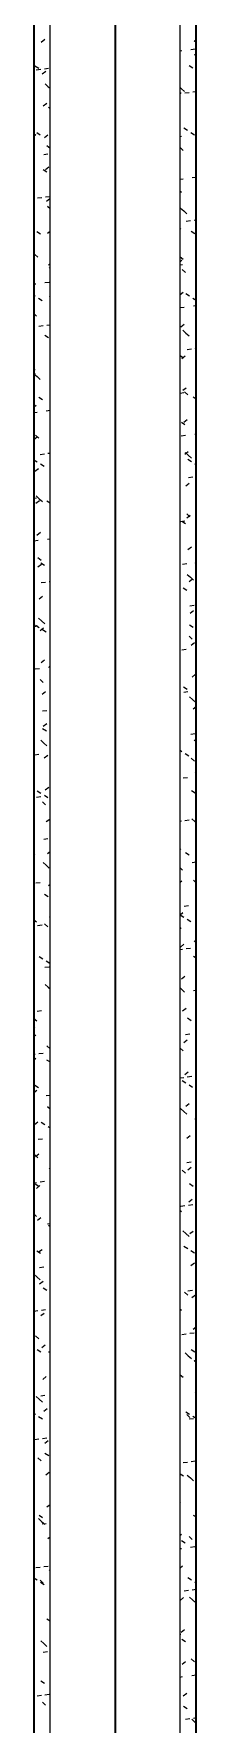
# Model space of a CAD drawing. Header units: millimetres. Extents: x -4948 to 42228, y -4856 to 69378.
# Drawn here: x 30646 to 30771, y 22855 to 24154 of the extents above; entities that cross this region are included whole.
import ezdxf

# ---------------------------------------------------------------- set-up
doc = ezdxf.new("R2010")
doc.units = ezdxf.units.MM
doc.linetypes.add('Линия сетки', pattern=[22.225, 12.7, -3.175, 3.175, -3.175])
for name, color, linetype, lineweight in [('A-DETL', 90, 'Continuous', 9), ('A-WALL', 113, 'Continuous', 13), ('A-WALL-PATT', 111, 'Continuous', 13), ('I-WALL', 2, 'Continuous', 13), ('S-GRID', 1, 'Continuous', 30)]:
    doc.layers.add(name, color=color, linetype=linetype, lineweight=lineweight)

# ---------------------------------------------------------------- blocks, each defined once
blk = doc.blocks.new('27ELB-RD-AR-0000-BIM_rvt-1-1 этаж отм_ _0_000 лотки')
at = {"layer": 'A-DETL', "color": 252, "lineweight": 35}
blk.add_line((30708.9, 24992.1), (30708.9, 18392.1), dxfattribs=at)
at = {"layer": 'A-WALL', "color": 252, "lineweight": 9}
for p, q in [((30658.9, 19642.1), (30658.9, 24999.6)), ((30758.9, 18404.6), (30758.9, 24999.6))]:
    blk.add_line(p, q, dxfattribs=at)
at = {"layer": 'A-WALL-PATT', "color": 252, "linetype": 'Continuous', "lineweight": 9}
for p, q in [((30652.1, 24147.3), (30654.8, 24149.4)), ((30769.7, 24148.6), (30771.4, 24147.1)), ((30758.9, 24140.6), (30760.3, 24140.8)), ((30767.3, 24141.7), (30770.7, 24142.1)), ((30770.1, 24137.5), (30771.4, 24138.5)), ((30647.3, 24129), (30650.2, 24127.2)), ((30648.3, 24126), (30651.7, 24126.5)), ((30652.9, 24122.9), (30655.6, 24124.9)), ((30654.5, 24126.8), (30657.8, 24127.3)), ((30766, 24129.2), (30768.8, 24127.4)), ((30655.2, 24115.1), (30657.5, 24113)), ((30657.5, 24113), (30657.5, 24113)), ((30657.5, 24113), (30658.9, 24111.8)), ((30758.9, 24112.4), (30759.9, 24111.4)), ((30758.9, 24108.5), (30759.8, 24107.9)), ((30759.9, 24111.4), (30759.9, 24111.4)), ((30759.9, 24111.4), (30762.4, 24109.2)), ((30762.6, 24108.2), (30765.9, 24108.6)), ((30768.7, 24109), (30771.4, 24109.3)), ((30770.9, 24113), (30771.4, 24113.4)), ((30653.7, 24098.4), (30656.4, 24100.4)), ((30657.6, 24097.2), (30658.9, 24096.4)), ((30771, 24101.3), (30771.4, 24101)), ((30761.9, 24081.3), (30764.7, 24079.5)), ((30646.4, 24077.1), (30647.9, 24075.7)), ((30648.6, 24077.7), (30651.4, 24075.9)), ((30654.5, 24073.9), (30657.2, 24076)), ((30758.9, 24074.8), (30759.9, 24074.9)), ((30767.2, 24077.9), (30770, 24076.1)), ((30646.4, 24060), (30647, 24060.1)), ((30654, 24061), (30657.3, 24061.4)), ((30656.4, 24067.9), (30658.9, 24065.7)), ((30758.9, 24066.3), (30761.3, 24064)), ((30653.5, 24049.3), (30656.3, 24047.5)), ((30655.3, 24049.5), (30658, 24051.5)), ((30658.8, 24045.9), (30658.9, 24045.9)), ((30758.9, 24041.9), (30761.3, 24042.2)), ((30768.3, 24043.2), (30771.4, 24043.6)), ((30646.4, 24031), (30646.8, 24030.6)), ((30758.9, 24032.7), (30760, 24032)), ((30649.3, 24027.5), (30652.6, 24027.9)), ((30655.4, 24028.3), (30658.7, 24028.7)), ((30656.1, 24025), (30658.8, 24027)), ((30656.9, 24021.3), (30658.9, 24019.5)), ((30759.3, 24019.7), (30761.7, 24017.6)), ((30761.7, 24017.6), (30761.7, 24017.6)), ((30761.7, 24017.6), (30764.1, 24015.3)), ((30758.9, 24003.5), (30759.6, 24004.1)), ((30763.5, 24009.7), (30766.9, 24010.1)), ((30769.7, 24010.5), (30771.4, 24010.7)), ((30646.4, 23994.2), (30646.6, 23994.3)), ((30648.8, 24001.7), (30651.6, 23999.9)), ((30656.9, 24000.5), (30658.9, 24002)), ((30767.5, 24002), (30770.3, 24000.2)), ((30646.4, 23984.8), (30647.1, 23984.1)), ((30647.1, 23984.1), (30647.1, 23984.1)), ((30647.1, 23984.1), (30649.6, 23981.9)), ((30758.9, 23982.2), (30761.3, 23980.6)), ((30758.9, 23978.4), (30760.4, 23979.6)), ((30657.7, 23976), (30658.9, 23976.9)), ((30658.2, 23974), (30658.9, 23973.4)), ((30758.9, 23976.2), (30760.8, 23976.4)), ((30760.6, 23972.5), (30763, 23970.2)), ((30646.4, 23961.4), (30648, 23961.6)), ((30646.4, 23952.8), (30647.5, 23952)), ((30655, 23962.5), (30658.3, 23962.9)), ((30658.5, 23951.6), (30658.9, 23951.8)), ((30758.9, 23953.3), (30761.2, 23955.1)), ((30763.3, 23954.1), (30766.2, 23952.3)), ((30646.4, 23938.7), (30648.5, 23936.8)), ((30650, 23950.4), (30652.9, 23948.6)), ((30758.9, 23943.3), (30762.2, 23943.7)), ((30768.7, 23950.6), (30771.4, 23948.9)), ((30769.2, 23944.6), (30771.4, 23944.9)), ((30650.2, 23929), (30653.5, 23929.4)), ((30656.3, 23929.8), (30658.9, 23930.1)), ((30658.7, 23927.4), (30658.9, 23927.3)), ((30759.4, 23928.6), (30762, 23930.6)), ((30761.1, 23925.9), (30763.4, 23923.7)), ((30646.4, 23917.1), (30646.7, 23917.4)), ((30654.9, 23922), (30657.8, 23920.2)), ((30763.4, 23923.7), (30763.4, 23923.7)), ((30763.4, 23923.7), (30765.9, 23921.5)), ((30758.9, 23906.4), (30761.5, 23904.7)), ((30760.2, 23904.1), (30762.8, 23906.2)), ((30764.5, 23911.1), (30767.8, 23911.6)), ((30770.6, 23911.9), (30771.4, 23912)), ((30646.4, 23895.6), (30647.5, 23895.7)), ((30646.4, 23892), (30647.5, 23892.9)), ((30646.5, 23892.4), (30648.9, 23890.3)), ((30648.9, 23890.3), (30648.9, 23890.3)), ((30648.9, 23890.3), (30651.3, 23888)), ((30650.3, 23874.5), (30653.1, 23872.7)), ((30758.9, 23877.5), (30761.8, 23877.9)), ((30761, 23879.7), (30763.6, 23881.7)), ((30762.3, 23878.6), (30764.8, 23876.3)), ((30768.9, 23874.7), (30771.4, 23873.1)), ((30646.4, 23867), (30648.3, 23868.4)), ((30646.4, 23862.7), (30648.9, 23863)), ((30655.9, 23864), (30658.9, 23864.4)), ((30759.9, 23855.2), (30762.7, 23853.4)), ((30761.8, 23855.2), (30764.4, 23857.2)), ((30646.4, 23841.9), (30649.1, 23844)), ((30647.8, 23845.2), (30650.2, 23842.9)), ((30759.8, 23844.8), (30763.2, 23845.2)), ((30770.2, 23846.1), (30771.4, 23846.3)), ((30646.4, 23826.4), (30649, 23824.8)), ((30651.2, 23830.5), (30654.5, 23830.9)), ((30651.5, 23823.1), (30654.3, 23821.3)), ((30657.3, 23831.3), (30658.9, 23831.5)), ((30762.6, 23830.7), (30765.2, 23832.8)), ((30762.8, 23832), (30765.1, 23829.9)), ((30764.8, 23826.8), (30767.6, 23825)), ((30765.1, 23829.9), (30765.1, 23829.9)), ((30765.1, 23829.9), (30767.6, 23827.6)), ((30770.2, 23823.4), (30771.4, 23822.6)), ((30647.2, 23817.5), (30649.9, 23819.5)), ((30765.4, 23812.6), (30768.8, 23813.1)), ((30646.4, 23796.9), (30648.5, 23797.2)), ((30648.3, 23798.6), (30650.6, 23796.4)), ((30650.6, 23796.4), (30650.6, 23796.4)), ((30650.6, 23796.4), (30653.1, 23794.2)), ((30763.4, 23806.3), (30766, 23808.3)), ((30648, 23793), (30650.7, 23795)), ((30656.4, 23794.8), (30658.9, 23793.2)), ((30764, 23784.8), (30766.5, 23782.5)), ((30764.2, 23781.8), (30766.8, 23783.8)), ((30648.8, 23768.5), (30651.5, 23770.6)), ((30759.4, 23778.9), (30762.7, 23779.4)), ((30760.2, 23779.2), (30763, 23777.4)), ((30646.5, 23764.1), (30649.8, 23764.5)), ((30656.8, 23765.4), (30658.9, 23765.7)), ((30765, 23757.3), (30767.6, 23759.4)), ((30649.5, 23751.3), (30652, 23749.1)), ((30649.6, 23744.1), (30652.3, 23746.1)), ((30651.8, 23747.2), (30654.6, 23745.4)), ((30760.8, 23746.2), (30764.1, 23746.7)), ((30770.4, 23747.4), (30771.4, 23746.8)), ((30771.1, 23747.6), (30771.4, 23747.6)), ((30652.1, 23731.9), (30655.4, 23732.4)), ((30658.2, 23732.7), (30658.9, 23732.8)), ((30764.5, 23738.2), (30766.9, 23736)), ((30765.8, 23732.8), (30768.4, 23734.9)), ((30766.9, 23736), (30766.9, 23736)), ((30766.9, 23736), (30769.3, 23733.8)), ((30650.4, 23719.6), (30653.1, 23721.6)), ((30761.4, 23727.9), (30764.2, 23726.1)), ((30650, 23704.7), (30652.3, 23702.6)), ((30766.4, 23714.1), (30769.7, 23714.5)), ((30766.6, 23708.4), (30769.2, 23710.4)), ((30646.4, 23698.3), (30649.4, 23698.7)), ((30647.6, 23699.3), (30650.5, 23697.5)), ((30651.2, 23695.1), (30653.9, 23697.2)), ((30652.3, 23702.6), (30652.3, 23702.6)), ((30652.3, 23702.6), (30654.8, 23700.3)), ((30653, 23695.9), (30655.8, 23694.1)), ((30766.3, 23699.5), (30769.1, 23697.7)), ((30760.3, 23680.4), (30763.7, 23680.9)), ((30765.8, 23690.9), (30768.2, 23688.6)), ((30767.4, 23683.9), (30770, 23685.9)), ((30647.5, 23665.6), (30650.8, 23666)), ((30652, 23670.6), (30654.7, 23672.7)), ((30657.8, 23666.9), (30658.9, 23667.1)), ((30657.9, 23667.5), (30658.9, 23666.9)), ((30651.2, 23657.5), (30653.7, 23655.2)), ((30768.2, 23659.4), (30770.8, 23661.5)), ((30652.8, 23646.2), (30655.5, 23648.2)), ((30758.9, 23647.3), (30758.9, 23647.3)), ((30761.6, 23651.9), (30764.5, 23650.1)), ((30761.7, 23647.7), (30765, 23648.2)), ((30766.3, 23644.3), (30768.6, 23642.2)), ((30768.6, 23642.2), (30768.6, 23642.2)), ((30768.6, 23642.2), (30771.1, 23639.9)), ((30653.1, 23633.4), (30656.4, 23633.8)), ((30769, 23635), (30771.4, 23636.8)), ((30653.2, 23619.9), (30656.1, 23618.1)), ((30653.6, 23621.7), (30656.3, 23623.7)), ((30767.3, 23615.6), (30770.6, 23616)), ((30651.7, 23610.9), (30654.1, 23608.7)), ((30654.1, 23608.7), (30654.1, 23608.7)), ((30654.1, 23608.7), (30656.5, 23606.5)), ((30758.9, 23605), (30758.9, 23604.9)), ((30758.9, 23603.1), (30760.3, 23602.2)), ((30762.9, 23600.6), (30765.7, 23598.8)), ((30769.8, 23610.5), (30771.4, 23611.7)), ((30646.4, 23599), (30647, 23598.6)), ((30647, 23599.7), (30650.3, 23600.2)), ((30654.4, 23597.2), (30657.1, 23599.3)), ((30767.5, 23597.1), (30770, 23594.8)), ((30655.2, 23572.8), (30657.9, 23574.8)), ((30761.3, 23581.9), (30764.6, 23582.3)), ((30770.6, 23586), (30771.4, 23586.6)), ((30648.4, 23567), (30651.7, 23567.5)), ((30649.1, 23572), (30651.9, 23570.2)), ((30653, 23563.6), (30655.4, 23561.3)), ((30654.5, 23568.6), (30657.3, 23566.8)), ((30658.7, 23568.4), (30658.9, 23568.4)), ((30767.8, 23572.2), (30770.6, 23570.4)), ((30656, 23548.3), (30658.7, 23550.3)), ((30758.9, 23548.7), (30759.9, 23548.8)), ((30762.7, 23549.2), (30766, 23549.6)), ((30768, 23550.5), (30770.3, 23548.3)), ((30770.3, 23548.3), (30770.3, 23548.3)), ((30770.3, 23548.3), (30771.4, 23547.4)), ((30646.4, 23523.2), (30647.3, 23522.6)), ((30654, 23534.9), (30657.3, 23535.3)), ((30656.8, 23523.8), (30658.9, 23525.4)), ((30758.9, 23526.8), (30759.5, 23527.4)), ((30763.1, 23524.6), (30765.9, 23522.8)), ((30653.5, 23517), (30655.8, 23514.9)), ((30655.8, 23514.9), (30655.8, 23514.9)), ((30655.8, 23514.9), (30658.3, 23512.6)), ((30758.9, 23512.7), (30760.7, 23511.1)), ((30768.3, 23517), (30771.4, 23517.5)), ((30648, 23501.2), (30651.3, 23501.6)), ((30657.6, 23499.3), (30658.9, 23500.3)), ((30758.9, 23501.8), (30760.3, 23502.9)), ((30769.2, 23503.2), (30771.4, 23501.3)), ((30654.7, 23492.6), (30657.5, 23490.8)), ((30762.2, 23483.4), (30765.5, 23483.8)), ((30646.4, 23472.7), (30648.5, 23471.3)), ((30658.4, 23474.9), (30658.9, 23475.2)), ((30758.9, 23476.7), (30761.1, 23478.4)), ((30759, 23476.7), (30761.8, 23474.9)), ((30764.3, 23473.3), (30767.2, 23471.5)), ((30646.4, 23468.1), (30646.6, 23468.1)), ((30649.3, 23468.5), (30652.7, 23468.9)), ((30654.7, 23469.8), (30657.2, 23467.5)), ((30758.9, 23466.6), (30759.6, 23465.9)), ((30650.6, 23444.7), (30653.4, 23442.9)), ((30758.9, 23450), (30760.8, 23450.3)), ((30759.3, 23451.9), (30761.9, 23454)), ((30763.6, 23450.7), (30766.9, 23451.1)), ((30769.2, 23444.9), (30771.4, 23443.6)), ((30769.7, 23456.6), (30771.4, 23455.1)), ((30654.9, 23436.4), (30658.3, 23436.8)), ((30656, 23441.3), (30658.8, 23439.5)), ((30655.2, 23423.2), (30657.5, 23421)), ((30657.5, 23421), (30657.5, 23421)), ((30657.5, 23421), (30658.9, 23419.8)), ((30758.9, 23420.5), (30759.9, 23419.5)), ((30759.9, 23419.5), (30759.9, 23419.5)), ((30759.9, 23419.5), (30762.4, 23417.2)), ((30760.1, 23427.4), (30762.7, 23429.5)), ((30769.2, 23418.5), (30771.4, 23418.8)), ((30771, 23409.4), (30771.4, 23409)), ((30646.4, 23396.9), (30648.8, 23395.3)), ((30648.9, 23402.7), (30652.2, 23403.1)), ((30760.9, 23403), (30763.5, 23405)), ((30764.6, 23397.4), (30767.4, 23395.6)), ((30646.4, 23390.4), (30647.1, 23390.9)), ((30646.4, 23385.2), (30647.9, 23383.8)), ((30761.7, 23378.5), (30764.3, 23380.5)), ((30763.2, 23384.8), (30766.5, 23385.3)), ((30646.4, 23369.5), (30647.5, 23369.6)), ((30650.3, 23370), (30653.6, 23370.4)), ((30656.4, 23375.9), (30658.9, 23373.7)), ((30758.9, 23374.3), (30761.3, 23372.1)), ((30646.4, 23365.3), (30647.9, 23366.5)), ((30656.2, 23365.3), (30658.9, 23363.6)), ((30762.5, 23354), (30765.1, 23356.1)), ((30646.4, 23340.2), (30648.7, 23342)), ((30647.2, 23345.8), (30650, 23344)), ((30758.9, 23351.4), (30761.8, 23351.8)), ((30760.5, 23349.4), (30763.3, 23347.6)), ((30764.5, 23352.1), (30767.9, 23352.6)), ((30765.8, 23346), (30768.6, 23344.2)), ((30646.4, 23339), (30646.8, 23338.6)), ((30655.9, 23337.8), (30658.9, 23338.2)), ((30656.9, 23329.3), (30658.9, 23327.6)), ((30759.3, 23327.8), (30761.7, 23325.6)), ((30763.3, 23329.6), (30765.9, 23331.6)), ((30646.9, 23315.5), (30649.5, 23317.5)), ((30652.1, 23317.4), (30654.9, 23315.6)), ((30761.7, 23325.6), (30761.7, 23325.6)), ((30761.7, 23325.6), (30764.1, 23323.4)), ((30770.2, 23320), (30771.4, 23320.2)), ((30770.7, 23317.6), (30771.4, 23317.2)), ((30649.8, 23304.2), (30653.2, 23304.6)), ((30657.4, 23314), (30658.9, 23313.1)), ((30764.1, 23305.1), (30766.7, 23307.1)), ((30646.4, 23292.9), (30647.1, 23292.2)), ((30647.1, 23292.2), (30647.1, 23292.2)), ((30647.1, 23292.2), (30649.6, 23289.9)), ((30647.7, 23291), (30650.3, 23293.1)), ((30658.2, 23282.1), (30658.9, 23281.4)), ((30760.6, 23280.5), (30763, 23278.2)), ((30764.1, 23286.3), (30767.4, 23286.8)), ((30764.9, 23280.6), (30767.5, 23282.7)), ((30646.4, 23270.8), (30648.4, 23271.1)), ((30647.4, 23269.9), (30650.2, 23268.1)), ((30648.5, 23266.5), (30651.1, 23268.6)), ((30651.2, 23271.5), (30654.5, 23271.9)), ((30766.1, 23270.1), (30768.9, 23268.3)), ((30759.4, 23252.8), (30762.7, 23253.3)), ((30765.5, 23253.6), (30768.8, 23254.1)), ((30765.7, 23256.1), (30768.3, 23258.2)), ((30646.4, 23246.8), (30648.5, 23244.8)), ((30649.3, 23242.1), (30651.9, 23244.1)), ((30656.8, 23239.3), (30658.9, 23239.6)), ((30657.7, 23238.1), (30658.9, 23237.3)), ((30758.9, 23249.4), (30759.9, 23248.8)), ((30658.7, 23235.5), (30658.9, 23235.3)), ((30761.1, 23233.9), (30763.4, 23231.8)), ((30763.4, 23231.8), (30763.4, 23231.8)), ((30763.4, 23231.8), (30765.9, 23229.5)), ((30766.5, 23231.7), (30769.1, 23233.7)), ((30648.6, 23218.5), (30651.5, 23216.7)), ((30650.1, 23217.6), (30652.7, 23219.6)), ((30761.9, 23222.2), (30764.8, 23220.4)), ((30767.3, 23218.7), (30770.1, 23216.9)), ((30771.1, 23221.5), (30771.4, 23221.5)), ((30646.5, 23200.5), (30648.9, 23198.3)), ((30648.9, 23198.3), (30648.9, 23198.3)), ((30648.9, 23198.3), (30651.3, 23196.1)), ((30650.8, 23205.6), (30654.1, 23206.1)), ((30767.3, 23207.2), (30769.9, 23209.2)), ((30650.9, 23193.1), (30653.5, 23195.2)), ((30653.5, 23190.1), (30656.4, 23188.3)), ((30762.3, 23186.7), (30764.8, 23184.4)), ((30765, 23187.8), (30768.4, 23188.2)), ((30646.4, 23172.2), (30649.4, 23172.6)), ((30652.2, 23172.9), (30655.5, 23173.4)), ((30758.9, 23173.6), (30760.1, 23172.8)), ((30768.1, 23182.7), (30770.7, 23184.8)), ((30651.7, 23168.7), (30654.3, 23170.7)), ((30768.9, 23158.3), (30771.4, 23160.2)), ((30647.8, 23153.2), (30650.2, 23150.9)), ((30652.5, 23144.2), (30655.1, 23146.2)), ((30760.3, 23154.3), (30763.7, 23154.7)), ((30766.4, 23155.1), (30769.8, 23155.5)), ((30648.9, 23142.6), (30651.7, 23140.8)), ((30657.8, 23140.8), (30658.9, 23140.9)), ((30762.8, 23140.1), (30765.1, 23137.9)), ((30765.1, 23137.9), (30765.1, 23137.9)), ((30765.1, 23137.9), (30767.6, 23135.7)), ((30767.5, 23142.8), (30770.4, 23141)), ((30769.7, 23133.8), (30771.4, 23135.1)), ((30653.3, 23119.7), (30655.9, 23121.8)), ((30758.9, 23123.1), (30761.3, 23121.5)), ((30651.7, 23107.1), (30655, 23107.6)), ((30770.5, 23109.3), (30771.4, 23110)), ((30648.3, 23106.6), (30650.6, 23104.5)), ((30650.6, 23104.5), (30650.6, 23104.5)), ((30650.6, 23104.5), (30653.1, 23102.2)), ((30654.1, 23095.3), (30656.7, 23097.3)), ((30763.4, 23094.9), (30766.2, 23093.1)), ((30646.4, 23093.6), (30647.6, 23092.9)), ((30650.1, 23091.3), (30653, 23089.4)), ((30758.9, 23088.3), (30759, 23088.4)), ((30764, 23092.8), (30766.5, 23090.5)), ((30766, 23089.3), (30769.3, 23089.7)), ((30768.8, 23091.5), (30771.4, 23089.8)), ((30771.3, 23084.8), (30771.4, 23084.9)), ((30647, 23073.6), (30650.3, 23074.1)), ((30653.1, 23074.4), (30656.4, 23074.9)), ((30654.9, 23070.8), (30657.5, 23072.8)), ((30649.5, 23059.4), (30652, 23057.1)), ((30655, 23062.9), (30657.9, 23061.1)), ((30761.3, 23055.8), (30764.6, 23056.2)), ((30767.4, 23056.6), (30770.7, 23057)), ((30655.7, 23046.3), (30658.3, 23048.4)), ((30658.7, 23042.3), (30658.9, 23042.3)), ((30758.9, 23047.2), (30761.6, 23045.5)), ((30764.5, 23046.2), (30766.9, 23044.1)), ((30766.9, 23044.1), (30766.9, 23044.1)), ((30766.9, 23044.1), (30769.3, 23041.8)), ((30656.5, 23021.8), (30658.9, 23023.7)), ((30758.9, 23025.2), (30759.2, 23025.4)), ((30650, 23012.8), (30652.3, 23010.6)), ((30650.4, 23015.3), (30653.2, 23013.5)), ((30652.3, 23010.6), (30652.3, 23010.6)), ((30652.3, 23010.6), (30654.8, 23008.4)), ((30652.7, 23008.6), (30656, 23009)), ((30769, 23015.5), (30771.4, 23014)), ((30657.3, 22997.4), (30658.9, 22998.6)), ((30758.9, 23000.1), (30760, 23000.9)), ((30760, 22996), (30762.8, 22994.2)), ((30765.8, 22999), (30768.2, 22996.7)), ((30766.9, 22990.8), (30770.2, 22991.2)), ((30758.9, 22989.7), (30759.9, 22989.8)), ((30646.4, 22967.3), (30649.1, 22965.6)), ((30647.9, 22975.1), (30651.3, 22975.5)), ((30651.2, 22965.5), (30653.7, 22963.2)), ((30654, 22975.9), (30657.4, 22976.3)), ((30658.1, 22972.9), (30658.9, 22973.5)), ((30758.9, 22975), (30760.8, 22976.4)), ((30764.9, 22967.6), (30767.7, 22965.8)), ((30770.3, 22964.2), (30771.4, 22963.5)), ((30651.6, 22964), (30654.4, 22962.2)), ((30758.9, 22949.9), (30761.6, 22952)), ((30762.2, 22957.3), (30765.5, 22957.7)), ((30766.3, 22952.4), (30768.6, 22950.2)), ((30768.3, 22958.1), (30771.4, 22958.5)), ((30768.6, 22950.2), (30768.6, 22950.2)), ((30768.6, 22950.2), (30771.1, 22948)), ((30656.5, 22935.6), (30658.9, 22934.1)), ((30759.7, 22925.5), (30762.4, 22927.5)), ((30651.7, 22918.9), (30654.1, 22916.8)), ((30654.1, 22916.8), (30654.1, 22916.8)), ((30654.1, 22916.8), (30656.5, 22914.5)), ((30758.9, 22923.9), (30759.5, 22924)), ((30758.9, 22913), (30758.9, 22913)), ((30760.2, 22920), (30763.1, 22918.2)), ((30646.4, 22909.1), (30646.6, 22909.1)), ((30653.6, 22910.1), (30656.9, 22910.5)), ((30760.5, 22901), (30763.2, 22903)), ((30767.5, 22905.1), (30770, 22902.8)), ((30651.8, 22888), (30654.7, 22886.2)), ((30758.9, 22891), (30760.9, 22891.3)), ((30767.9, 22892.2), (30771.2, 22892.7)), ((30770.5, 22888.2), (30771.4, 22887.7)), ((30648.9, 22876.6), (30652.2, 22877)), ((30655, 22877.4), (30658.3, 22877.8)), ((30761.3, 22876.5), (30764, 22878.6)), ((30646.4, 22863.6), (30646.8, 22863.9)), ((30653, 22871.7), (30655.4, 22869.4)), ((30758.9, 22870.4), (30758.9, 22870.3)), ((30761.5, 22868.7), (30764.3, 22866.9)), ((30763.2, 22858.7), (30766.5, 22859.2)), ((30768, 22858.5), (30770.3, 22856.4)), ((30769.3, 22859.5), (30771.4, 22859.8)), ((30770.3, 22856.4), (30770.3, 22856.4)), ((30770.3, 22856.4), (30771.4, 22855.4))]:
    blk.add_line(p, q, dxfattribs=at)
at = {"layer": 'I-WALL', "color": 252, "lineweight": 35}
for p, q in [((30646.4, 25012.1), (30646.4, 19654.6)), ((30771.4, 18392.1), (30771.4, 25012.1))]:
    blk.add_line(p, q, dxfattribs=at)
blk = doc.blocks.new('27ELB-RD-KR2-0000-BIM_rvt-1-1 этаж отм_ _0_000 лотки')
at = {"layer": 'S-GRID', "color": 252, "linetype": 'Линия сетки', "lineweight": 9}
blk.add_line((30708.9, -4856.4), (30708.9, 68377.9), dxfattribs=at)

msp = doc.modelspace()

# ---------------------------------------------------------------- block references
at = {"lineweight": 5}
for name in ['27ELB-RD-KR2-0000-BIM_rvt-1-1 этаж отм_ _0_000 лотки', '27ELB-RD-AR-0000-BIM_rvt-1-1 этаж отм_ _0_000 лотки']:
    msp.add_blockref(name, (0, 0), dxfattribs=at)

doc.saveas('drawing.dxf')
